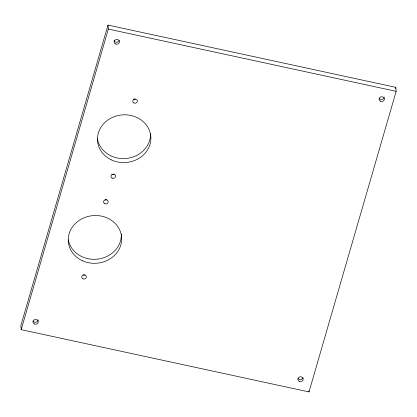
<?xml version="1.0" encoding="UTF-8"?>
<svg xmlns="http://www.w3.org/2000/svg" width="417" height="417" viewBox="0 0 417 417"><rect width="100%" height="100%" fill="white"/><g stroke="black" fill="none" stroke-linecap="round" stroke-linejoin="round"><path stroke-width="0.63" d="M108.003 25.077L20.85 325.667L21.184 329.654L308.997 391.923L396.15 91.333L395.816 87.346L108.003 25.077L108.337 29.07L21.184 329.654M395.452 88.592L395.816 87.346M108.337 29.07L396.15 91.333M308.903 390.781L308.997 391.923M84.912 274.761A2.32 2.069 -4.8 0 1 83.155 275.012M106.7 199.618A2.32 2.069 -4.8 0 1 104.943 199.863M114.112 174.051A2.32 2.069 -4.8 0 1 111.798 174.103M135.343 99.121A2.32 2.069 -4.8 0 1 133.586 98.959M121.326 233.984A26.735 23.884 -4.8 0 1 97.416 259.145A26.735 23.884 -4.8 0 1 68.289 239.843M150.547 133.774A26.735 23.884 -4.8 0 1 126.059 158.491A26.735 23.884 -4.8 0 1 97.406 138.637M38.109 319.792A2.674 2.387 -4.8 0 1 36.143 322.143A2.674 2.387 -4.8 0 1 33.131 321.1M119.21 40.392A2.674 2.387 -4.8 0 1 116.645 42.221A2.674 2.387 -4.8 0 1 114.05 40.506M302.961 377.729A2.674 2.387 -4.8 0 1 300.74 379.533A2.674 2.387 -4.8 0 1 298.072 378.417M384.234 97.088A2.674 2.387 -4.8 0 1 382.274 99.439A2.674 2.387 -4.8 0 1 379.262 98.396M82.582 260.797A26.735 23.884 -4.8 0 0 121.665 237.971A26.735 23.884 -4.8 0 0 80.669 219.467A26.735 23.884 -4.8 0 0 82.582 260.797M82.931 278.806A2.32 2.069 -4.8 0 0 86.392 276.935A2.32 2.069 -4.8 0 0 82.905 275.22A2.32 2.069 -4.8 0 0 82.931 278.806M104.719 203.658A2.32 2.069 -4.8 0 0 108.18 201.786A2.32 2.069 -4.8 0 0 104.693 200.071A2.32 2.069 -4.8 0 0 104.719 203.658M112.131 178.09A2.32 2.069 -4.8 0 0 115.592 176.224A2.32 2.069 -4.8 0 0 112.105 174.504A2.32 2.069 -4.8 0 0 112.131 178.09M111.287 159.857A26.735 23.884 -4.8 0 0 150.881 137.761A26.735 23.884 -4.8 0 0 110.343 118.485A26.735 23.884 -4.8 0 0 111.287 159.857M133.92 102.947A2.32 2.069 -4.8 0 0 137.381 101.076A2.32 2.069 -4.8 0 0 133.893 99.361A2.32 2.069 -4.8 0 0 133.92 102.947M34.283 323.946A2.674 2.387 -4.8 0 0 38.275 321.788A2.674 2.387 -4.8 0 0 34.251 319.808A2.674 2.387 -4.8 0 0 34.283 323.946M115.473 43.926A2.674 2.387 -4.8 0 0 119.465 41.763A2.674 2.387 -4.8 0 0 115.441 39.787A2.674 2.387 -4.8 0 0 115.473 43.926M380.413 101.242A2.674 2.387 -4.8 0 0 384.401 99.079A2.674 2.387 -4.8 0 0 380.382 97.104A2.674 2.387 -4.8 0 0 380.413 101.242M299.224 381.263A2.674 2.387 -4.8 0 0 303.216 379.105A2.674 2.387 -4.8 0 0 299.192 377.124A2.674 2.387 -4.8 0 0 299.224 381.263"/></g></svg>
